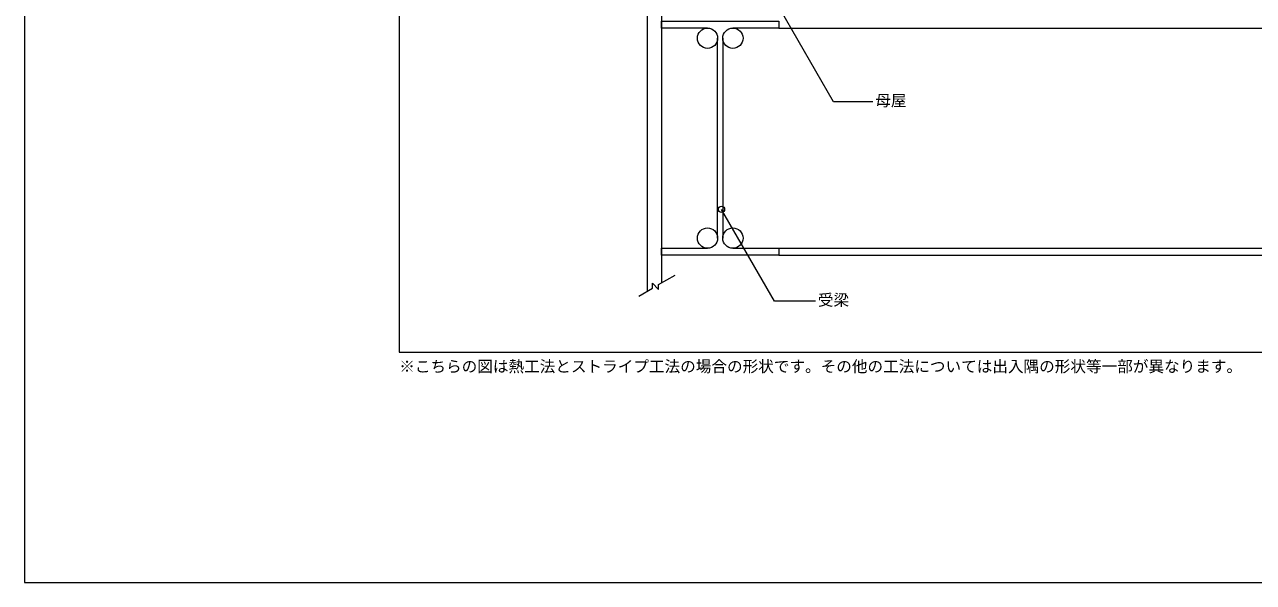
# Model space of a CAD drawing. Units: millimetres, scale not verified. Extents: x -1380 to 1380, y -955 to 955.
# Drawn here: x -1380 to 194, y -955 to -240 of the extents above; entities that cross this region are included whole.
import ezdxf
from ezdxf.enums import TextEntityAlignment as Align

# ---------------------------------------------------------------- set-up
doc = ezdxf.new("R2010")
doc.units = ezdxf.units.MM
doc.header["$LTSCALE"] = 3
for name, color, linetype, lineweight in [('0-0_0', 7, 'Continuous', 18), ('0-4_MOJI', 7, 'Continuous', 18), ('0-8_TEKKOTU', 7, 'Continuous', 18), ('0-9_doubuti', 5, 'Continuous', 18), ('0-A_bo-do', 3, 'Continuous', 18), ('0-B_WAKU', 7, 'Continuous', 18)]:
    doc.layers.add(name, color=color, linetype=linetype, lineweight=lineweight)
doc.styles.add('ＭＳ ゴシック', font='')
doc.styles.get('ＭＳ ゴシック').set_extended_font_data('MS Gothic')

msp = doc.modelspace()

# ---------------------------------------------------------------- linework, layer by layer
at = {"layer": '0-0_0'}
msp.add_lwpolyline([(-900.265, -659.774), (899.735, -659.774), (899.735, 540.226), (-900.265, 540.226)], close=True, dxfattribs=at)
at = {"layer": '0-4_MOJI'}
for points in [[(-293.381, -339.097), (-343.819, -339.097), (-411.806, -221.341)], [(-366.901, -594.666), (-419.405, -594.666), (-487.392, -476.91)], [(-593.306, -587.897), (-575.755, -577.764), (-575.755, -571.586), (-567.921, -579.42), (-567.921, -573.241), (-546.642, -560.956)]]:
    msp.add_lwpolyline(points, dxfattribs=at)
msp.add_circle((-487.392, -476.91), 4, dxfattribs=at)
at = {"layer": '0-8_TEKKOTU'}
for p, q in [((-414.073, -244.625), (899.735, -244.625)), ((-492.323, -513.625), (-492.323, -257.625)), ((-485.823, -257.625), (-485.823, -513.625)), ((-472.823, -526.625), (-414.073, -526.625)), ((-414.073, -526.625), (899.735, -526.625)), ((-414.073, -535.625), (899.735, -535.625))]:
    msp.add_line(p, q, dxfattribs=at)
for points in [[(-505.323, -244.625), (-564.073, -244.625), (-564.073, -235.625), (-414.073, -235.625), (-414.073, -244.625), (-472.823, -244.625)], [(-414.073, -526.625), (-414.073, -535.625), (-564.073, -535.625), (-564.073, -526.625), (-505.323, -526.625)]]:
    msp.add_lwpolyline(points, dxfattribs=at)
for centre in [(-505.323, -257.625), (-472.823, -257.625), (-505.323, -513.625), (-472.823, -513.625)]:
    msp.add_circle(centre, 13, dxfattribs=at)
at = {"layer": '0-9_doubuti'}
msp.add_line((-564.073, 115.975), (-564.073, -571.02), dxfattribs=at)
at = {"layer": '0-A_bo-do'}
msp.add_line((-582.073, -581.412), (-582.073, 161.375), dxfattribs=at)
at = {"layer": '0-B_WAKU'}
msp.add_lwpolyline([(-1380.265, -954.774), (1379.735, -954.774), (1379.735, 955.226), (-1380.265, 955.226)], close=True, dxfattribs=at)

# ---------------------------------------------------------------- texts
at = {"layer": '0-4_MOJI', "style": 'ＭＳ ゴシック'}
for s, p in [('母屋', (-290.381, -349.097)), ('受梁', (-363.901, -604.666)), ('※こちらの図は熱工法とストライプ工法の場合の形状です。その他の工法については出入隅の形状等一部が異なります。', (-900.265, -689.774))]:
    msp.add_text(s, height=14.66, dxfattribs=at).set_placement(p, align=Align.BOTTOM_LEFT)

doc.saveas('drawing.dxf')
